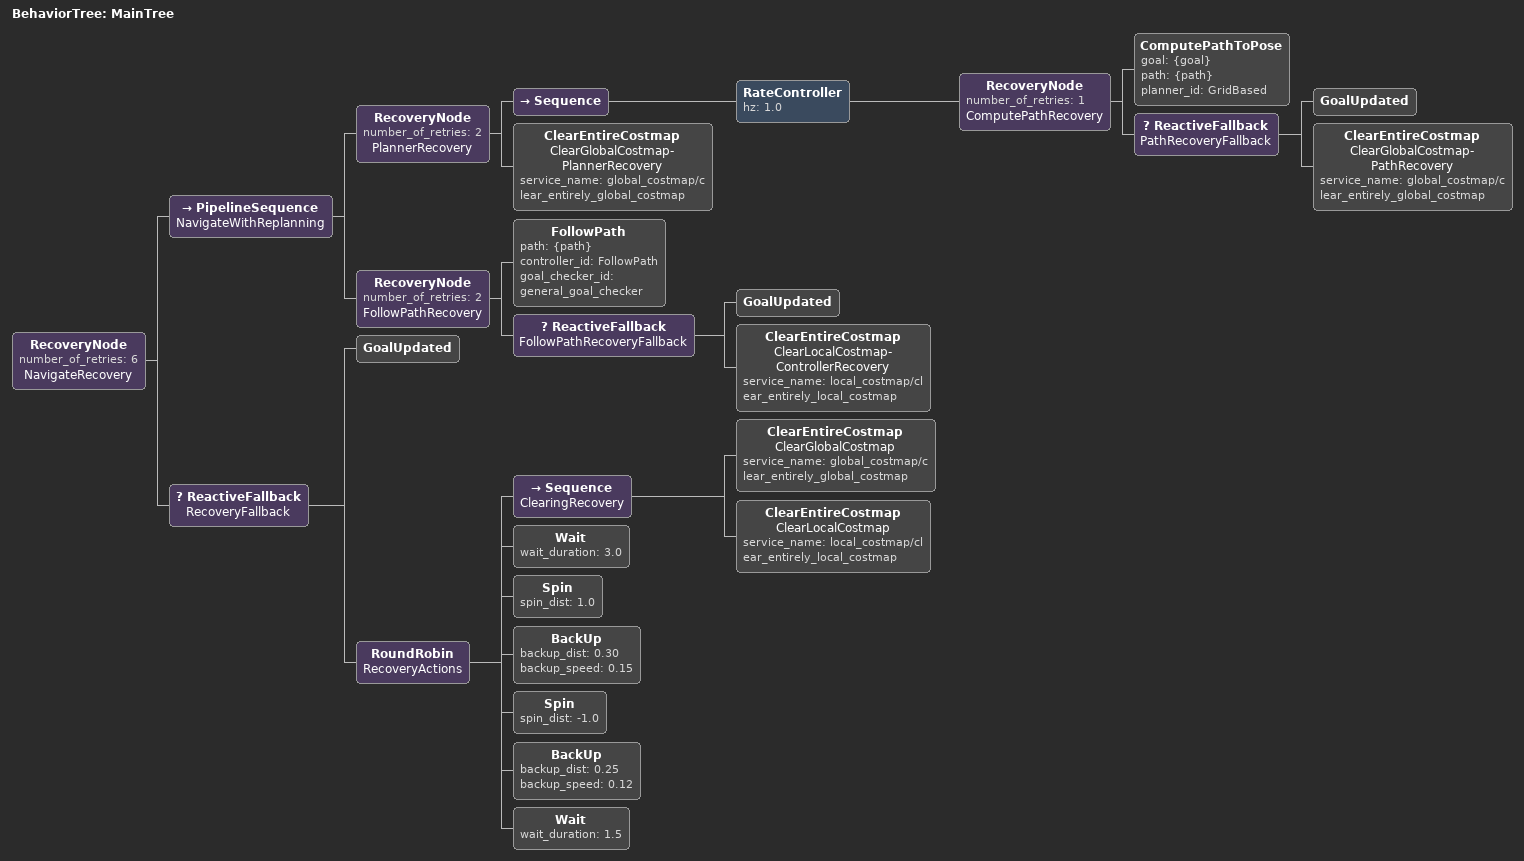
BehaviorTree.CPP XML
<root BTCPP_format="4" main_tree_to_execute="MainTree">
  <BehaviorTree ID="MainTree">
    <RecoveryNode number_of_retries="6" name="NavigateRecovery">
      <PipelineSequence name="NavigateWithReplanning">
        <!-- Check if goal is valid before planning -->
        <RecoveryNode number_of_retries="2" name="PlannerRecovery">
          <Sequence>
            <RateController hz="1.0">
              <RecoveryNode number_of_retries="1" name="ComputePathRecovery">
                <ComputePathToPose goal="{goal}" path="{path}" planner_id="GridBased"/>
                <ReactiveFallback name="PathRecoveryFallback">
                  <GoalUpdated/>
                  <ClearEntireCostmap name="ClearGlobalCostmap-PathRecovery"
                    service_name="global_costmap/clear_entirely_global_costmap"/>
                </ReactiveFallback>
              </RecoveryNode>
            </RateController>
          </Sequence>
          <ClearEntireCostmap name="ClearGlobalCostmap-PlannerRecovery"
            service_name="global_costmap/clear_entirely_global_costmap"/>
        </RecoveryNode>

        <!-- Follow the computed path with goal checking -->
        <RecoveryNode number_of_retries="2" name="FollowPathRecovery">
          <FollowPath path="{path}" controller_id="FollowPath" goal_checker_id="general_goal_checker"/>
          <ReactiveFallback name="FollowPathRecoveryFallback">
            <GoalUpdated/>
            <ClearEntireCostmap name="ClearLocalCostmap-ControllerRecovery"
              service_name="local_costmap/clear_entirely_local_costmap"/>
          </ReactiveFallback>
        </RecoveryNode>
      </PipelineSequence>

      <!-- Recovery Actions - executed in round-robin when navigation fails -->
      <ReactiveFallback name="RecoveryFallback">
        <GoalUpdated/>
        <RoundRobin name="RecoveryActions">
          <!-- Stage 1: Clear costmaps -->
          <Sequence name="ClearingRecovery">
            <ClearEntireCostmap name="ClearGlobalCostmap"
              service_name="global_costmap/clear_entirely_global_costmap"/>
            <ClearEntireCostmap name="ClearLocalCostmap"
              service_name="local_costmap/clear_entirely_local_costmap"/>
          </Sequence>
          <!-- Stage 2: Wait for dynamic obstacles to move -->
          <Wait wait_duration="3.0"/>
          <!-- Stage 3: Spin to look for alternatives (wheelchair-safe: slow spin) -->
          <Spin spin_dist="1.0"/>
          <!-- Stage 4: Backup (wheelchair-safe: longer distance for real obstacles) -->
          <BackUp backup_dist="0.30" backup_speed="0.15"/>
          <!-- Stage 5: Spin opposite direction -->
          <Spin spin_dist="-1.0"/>
          <!-- Stage 6: Backup again if still stuck -->
          <BackUp backup_dist="0.25" backup_speed="0.12"/>
          <!-- Stage 7: Wait after recovery -->
          <Wait wait_duration="1.5"/>
        </RoundRobin>
      </ReactiveFallback>
    </RecoveryNode>
  </BehaviorTree>
</root>
